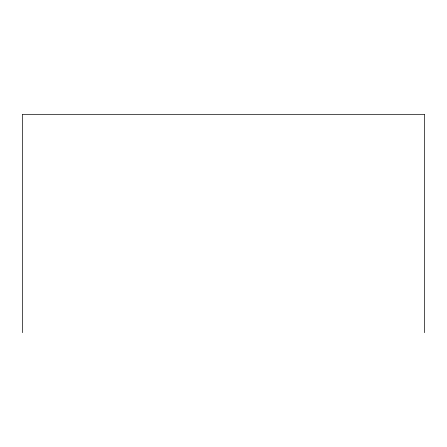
<?xml version="1.0" encoding="UTF-8"?>
<svg xmlns="http://www.w3.org/2000/svg" width="447" height="447" viewBox="0 0 447 447"><rect width="100%" height="100%" fill="white"/><g stroke="black" fill="none" stroke-linecap="round" stroke-linejoin="round"><path stroke-width="0.67" d="M424.65 332.669L424.65 114.331L22.35 114.331L22.35 332.669"/></g></svg>
